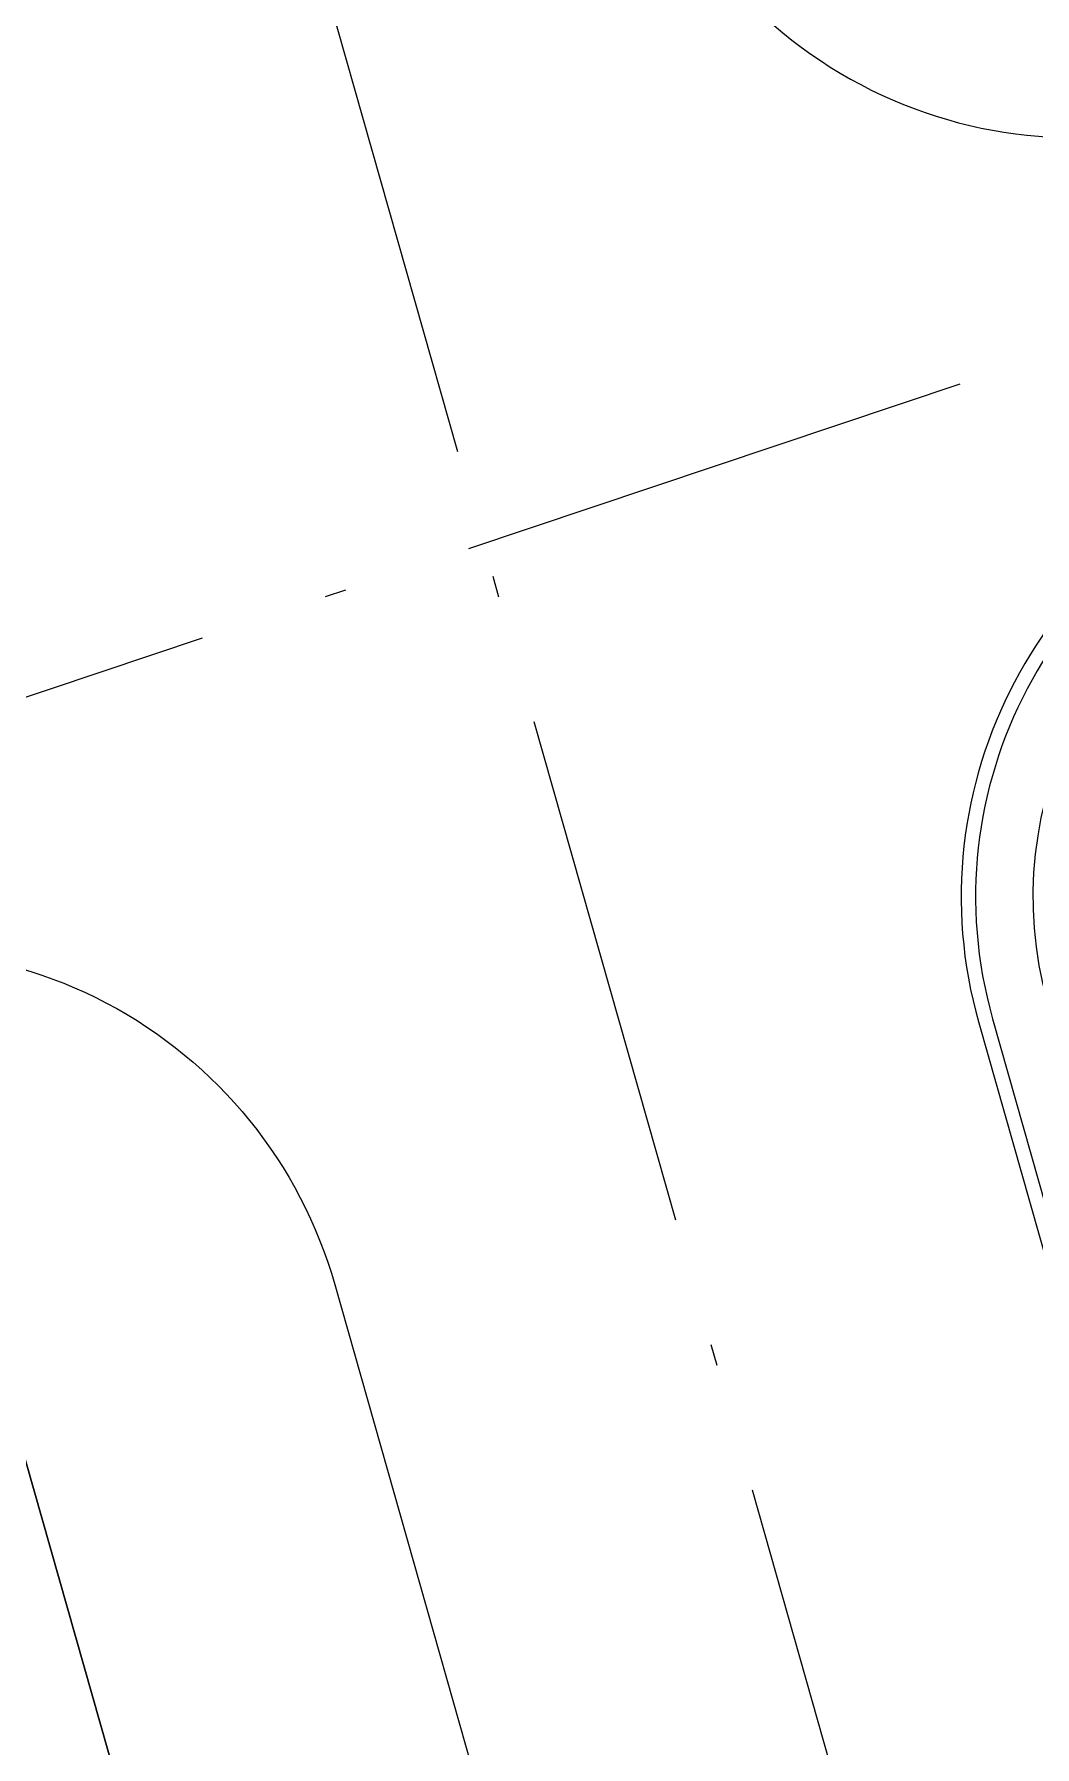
# Model space of a CAD drawing. Header units: metres. Extents: x 551291 to 569219, y 2064429 to 2066248.
# Drawn here: x 552703.89 to 552721.26, y 2065537.13 to 2065566.87 of the extents above; entities that cross this region are included whole.
import ezdxf

# ---------------------------------------------------------------- set-up
doc = ezdxf.new("R2010")
doc.units = ezdxf.units.M
doc.linetypes.add('ACAD_ISO10W100', pattern=[18.5, 12, -3, 0.5, -3])
for name, color, linetype in [('BoThamCo', 94, 'CONTINUOUS'), ('LogDg', 7, 'CONTINUOUS'), ('TimDg', 222, 'CONTINUOUS'), ('ViaHeS', 32, 'CONTINUOUS')]:
    doc.layers.add(name, color=color, linetype=linetype)

msp = doc.modelspace()

# ---------------------------------------------------------------- linework, layer by layer
at = {"layer": 'BoThamCo'}
msp.add_lwpolyline([(552725.521, 2065559.234, 0.400458), (552720.532, 2065549.77), (552723.061, 2065540.861, 0.414214), (552723.678, 2065540.516, 0.414214), (552724.023, 2065541.134), (552721.494, 2065550.043, -0.400458), (552725.84, 2065558.286), (552765.408, 2065571.564, 0.414214), (552765.723, 2065572.198, 0.414214), (552765.089, 2065572.513)], format="xyb", close=True, dxfattribs=at)
msp.add_lwpolyline([(552702.671, 2065527.568), (552706.046, 2065533.969), (552703.309, 2065543.61), (552697.204, 2065546.83), (552649.474, 2065530.812), (552646.325, 2065524.481), (552649.506, 2065515), (552655.837, 2065511.851)], close=True, dxfattribs=at)
at = {"layer": 'LogDg'}
msp.add_lwpolyline([(552711.226, 2065609.55, 0.400458), (552706.075, 2065599.781), (552714.277, 2065570.889, 0.428104), (552724.518, 2065565.489), (552897.109, 2065623.41, 0.421043), (552902.087, 2065633.715), (552891.88, 2065661.935, 0.407417), (552881.812, 2065666.798)], format="xyb", close=True, dxfattribs=at)
for points in [[(552725.442, 2065559.471, 0.400458), (552720.291, 2065549.702), (552722.82, 2065540.793, 0.414214), (552723.747, 2065540.276, 0.414214), (552724.263, 2065541.202), (552721.734, 2065550.111, -0.400458), (552725.919, 2065558.049), (552765.487, 2065571.327, 0.414214), (552765.96, 2065572.277, 0.414214), (552765.01, 2065572.75), (552725.442, 2065559.471)], [(552709.108, 2065545.153), (552711.842, 2065535.522, -0.400458), (552706.692, 2065525.753), (552656.792, 2065509.007, -0.414214), (552646.662, 2065514.046), (552643.481, 2065523.526, -0.414214), (552648.52, 2065533.656), (552698.867, 2065550.552, -0.428104), (552709.108, 2065545.153)]]:
    msp.add_lwpolyline(points, format="xyb", dxfattribs=at)
at = {"layer": 'TimDg', "linetype": 'ACAD_ISO10W100', "ltscale": 0.75}
for points in [[(552625.421, 2065861.932), (552739.304, 2065460.751)], [(552917.272, 2065627.012), (552566.034, 2065509.139)]]:
    msp.add_lwpolyline(points, dxfattribs=at)
at = {"layer": 'ViaHeS'}
msp.add_lwpolyline([(552646.325, 2065524.481), (552649.474, 2065530.812), (552697.204, 2065546.83), (552703.309, 2065543.61), (552706.046, 2065533.969), (552702.671, 2065527.568), (552655.837, 2065511.851), (552649.506, 2065515)], close=True, dxfattribs=at)

doc.saveas('drawing.dxf')
